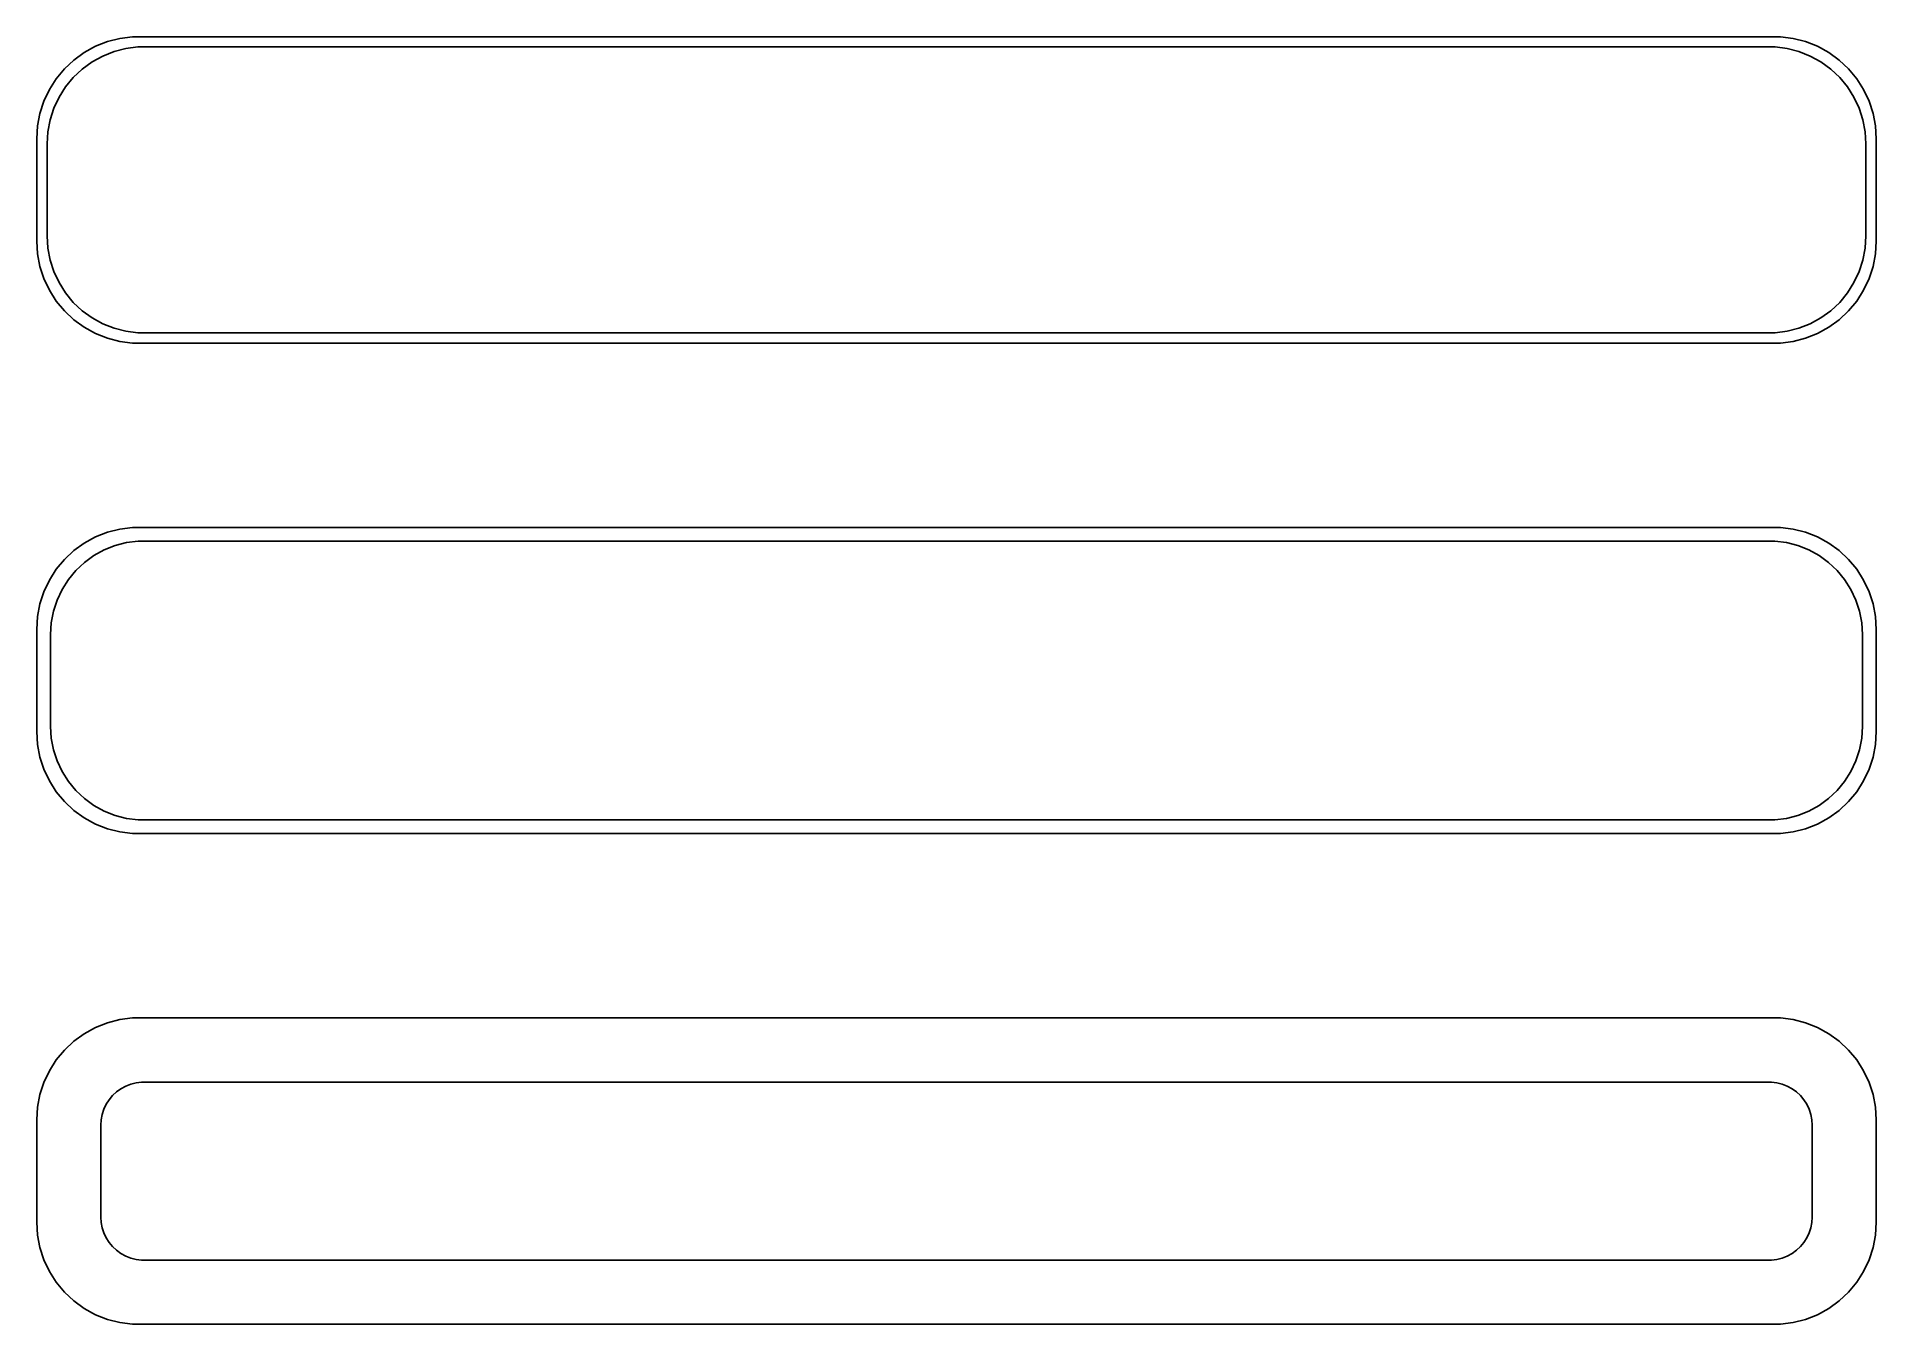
# Model space of a CAD drawing. Header units: metres. Extents: x -45 to 45, y 64.5 to 127.5.
import ezdxf

# ---------------------------------------------------------------- set-up
doc = ezdxf.new("R2010")
doc.units = ezdxf.units.M

msp = doc.modelspace()

# ---------------------------------------------------------------- linework, layer by layer
for p, q in [((-42.1289, 127.024), (-42.6791, 126.722)), ((-41.5451, 127.255), (-42.1289, 127.024)), ((-40.9369, 127.411), (-41.5451, 127.255)), ((-41.2178, 126.768), (-40.6401, 126.916)), ((-40.3139, 127.49), (-40.9369, 127.411)), ((-40.6401, 126.916), (-40.0482, 126.991)), ((40.3139, 127.49), (-40.3139, 127.49)), ((-40.0482, 126.991), (40.0482, 126.991)), ((40.0482, 126.991), (40.6401, 126.916)), ((40.9369, 127.411), (40.3139, 127.49)), ((40.6401, 126.916), (41.2178, 126.768)), ((41.5451, 127.255), (40.9369, 127.411)), ((42.1289, 127.024), (41.5451, 127.255)), ((42.6791, 126.722), (42.1289, 127.024)), ((-43.1871, 126.353), (-43.6448, 125.923)), ((-42.6791, 126.722), (-43.1871, 126.353)), ((-42.7778, 125.91), (-42.2952, 126.261)), ((-42.2952, 126.261), (-41.7724, 126.548)), ((-41.7724, 126.548), (-41.2178, 126.768)), ((41.2178, 126.768), (41.7724, 126.548)), ((41.7724, 126.548), (42.2952, 126.261)), ((42.2952, 126.261), (42.7778, 125.91)), ((43.1871, 126.353), (42.6791, 126.722)), ((43.6448, 125.923), (43.1871, 126.353)), ((-44.0451, 125.439), (-44.3815, 124.909)), ((-43.6448, 125.923), (-44.0451, 125.439)), ((-43.5928, 125.042), (-43.2126, 125.502)), ((-43.2126, 125.502), (-42.7778, 125.91)), ((42.7778, 125.91), (43.2126, 125.502)), ((43.2126, 125.502), (43.5928, 125.042)), ((44.0451, 125.439), (43.6448, 125.923)), ((44.3815, 124.909), (44.0451, 125.439)), ((-44.6489, 124.341), (-44.8429, 123.743)), ((-44.3815, 124.909), (-44.6489, 124.341)), ((-44.1664, 123.999), (-43.9124, 124.538)), ((-43.9124, 124.538), (-43.5928, 125.042)), ((43.5928, 125.042), (43.9124, 124.538)), ((43.9124, 124.538), (44.1664, 123.999)), ((44.6489, 124.341), (44.3815, 124.909)), ((44.8429, 123.743), (44.6489, 124.341)), ((-44.8429, 123.743), (-44.9606, 123.127)), ((-44.4625, 122.845), (-44.3508, 123.431)), ((-44.3508, 123.431), (-44.1664, 123.999)), ((44.1664, 123.999), (44.3508, 123.431)), ((44.3508, 123.431), (44.4625, 122.845)), ((44.9606, 123.127), (44.8429, 123.743)), ((-44.9606, 123.127), (-45, 122.5)), ((-45, 122.5), (-45, 117.5)), ((-44.5, 122.25), (-44.4625, 122.845)), ((44.4625, 122.845), (44.5, 122.25)), ((45, 122.5), (44.9606, 123.127)), ((45, 117.5), (45, 122.5)), ((-44.5, 117.75), (-44.5, 122.25)), ((44.5, 122.25), (44.5, 117.75)), ((-45, 117.5), (-44.9606, 116.873)), ((-44.4625, 117.155), (-44.5, 117.75)), ((-44.3508, 116.569), (-44.4625, 117.155)), ((44.4625, 117.155), (44.3508, 116.569)), ((44.5, 117.75), (44.4625, 117.155)), ((44.9606, 116.873), (45, 117.5)), ((-44.9606, 116.873), (-44.8429, 116.257)), ((-44.8429, 116.257), (-44.6489, 115.659)), ((-44.1664, 116.001), (-44.3508, 116.569)), ((44.3508, 116.569), (44.1664, 116.001)), ((44.6489, 115.659), (44.8429, 116.257)), ((44.8429, 116.257), (44.9606, 116.873)), ((-44.6489, 115.659), (-44.3815, 115.091)), ((-43.9124, 115.462), (-44.1664, 116.001)), ((-43.5928, 114.958), (-43.9124, 115.462)), ((43.9124, 115.462), (43.5928, 114.958)), ((44.1664, 116.001), (43.9124, 115.462)), ((44.3815, 115.091), (44.6489, 115.659)), ((-44.3815, 115.091), (-44.0451, 114.561)), ((-44.0451, 114.561), (-43.6448, 114.077)), ((-43.2126, 114.498), (-43.5928, 114.958)), ((-42.7778, 114.09), (-43.2126, 114.498)), ((43.2126, 114.498), (42.7778, 114.09)), ((43.5928, 114.958), (43.2126, 114.498)), ((43.6448, 114.077), (44.0451, 114.561)), ((44.0451, 114.561), (44.3815, 115.091)), ((-43.6448, 114.077), (-43.1871, 113.647)), ((-43.1871, 113.647), (-42.6791, 113.278)), ((-42.2952, 113.739), (-42.7778, 114.09)), ((-41.7724, 113.452), (-42.2952, 113.739)), ((-41.2178, 113.232), (-41.7724, 113.452)), ((41.7724, 113.452), (41.2178, 113.232)), ((42.2952, 113.739), (41.7724, 113.452)), ((42.7778, 114.09), (42.2952, 113.739)), ((42.6791, 113.278), (43.1871, 113.647)), ((43.1871, 113.647), (43.6448, 114.077)), ((-42.6791, 113.278), (-42.1289, 112.976)), ((-42.1289, 112.976), (-41.5451, 112.745)), ((-41.5451, 112.745), (-40.9369, 112.589)), ((-40.6401, 113.084), (-41.2178, 113.232)), ((-40.9369, 112.589), (-40.3139, 112.51)), ((-40.0482, 113.009), (-40.6401, 113.084)), ((-40.3139, 112.51), (40.3139, 112.51)), ((40.0482, 113.009), (-40.0482, 113.009)), ((40.6401, 113.084), (40.0482, 113.009)), ((40.3139, 112.51), (40.9369, 112.589)), ((41.2178, 113.232), (40.6401, 113.084)), ((40.9369, 112.589), (41.5451, 112.745)), ((41.5451, 112.745), (42.1289, 112.976)), ((42.1289, 112.976), (42.6791, 113.278)), ((-42.6791, 102.722), (-43.1871, 102.353)), ((-42.1289, 103.024), (-42.6791, 102.722)), ((-41.5451, 103.255), (-42.1289, 103.024)), ((-41.6994, 102.393), (-41.1648, 102.604)), ((-40.9369, 103.411), (-41.5451, 103.255)), ((-41.1648, 102.604), (-40.6079, 102.747)), ((-40.3139, 103.49), (-40.9369, 103.411)), ((-40.6079, 102.747), (-40.0375, 102.819)), ((40.3139, 103.49), (-40.3139, 103.49)), ((-40.0375, 102.819), (40.0375, 102.819)), ((40.0375, 102.819), (40.6079, 102.747)), ((40.9369, 103.411), (40.3139, 103.49)), ((40.6079, 102.747), (41.1648, 102.604)), ((41.5451, 103.255), (40.9369, 103.411)), ((41.1648, 102.604), (41.6994, 102.393)), ((42.1289, 103.024), (41.5451, 103.255)), ((42.6791, 102.722), (42.1289, 103.024)), ((43.1871, 102.353), (42.6791, 102.722)), ((-43.6448, 101.923), (-44.0451, 101.439)), ((-43.1871, 102.353), (-43.6448, 101.923)), ((-43.0875, 101.384), (-42.6684, 101.778)), ((-42.6684, 101.778), (-42.2032, 102.116)), ((-42.2032, 102.116), (-41.6994, 102.393)), ((41.6994, 102.393), (42.2032, 102.116)), ((42.2032, 102.116), (42.6684, 101.778)), ((42.6684, 101.778), (43.0875, 101.384)), ((43.6448, 101.923), (43.1871, 102.353)), ((44.0451, 101.439), (43.6448, 101.923)), ((-44.3815, 100.909), (-44.6489, 100.341)), ((-44.0451, 101.439), (-44.3815, 100.909)), ((-43.7621, 100.456), (-43.454, 100.941)), ((-43.454, 100.941), (-43.0875, 101.384)), ((43.0875, 101.384), (43.454, 100.941)), ((43.454, 100.941), (43.7621, 100.456)), ((44.3815, 100.909), (44.0451, 101.439)), ((44.6489, 100.341), (44.3815, 100.909)), ((-44.6489, 100.341), (-44.8429, 99.7434)), ((-44.1846, 99.3886), (-44.0069, 99.9354)), ((-44.0069, 99.9354), (-43.7621, 100.456)), ((43.7621, 100.456), (44.0069, 99.9354)), ((44.0069, 99.9354), (44.1846, 99.3886)), ((44.8429, 99.7434), (44.6489, 100.341)), ((-44.9606, 99.1267), (-45, 98.5)), ((-44.8429, 99.7434), (-44.9606, 99.1267)), ((-44.2923, 98.8238), (-44.1846, 99.3886)), ((44.1846, 99.3886), (44.2923, 98.8238)), ((44.9606, 99.1267), (44.8429, 99.7434)), ((45, 98.5), (44.9606, 99.1267)), ((-45, 98.5), (-45, 93.5)), ((-44.3284, 98.25), (-44.2923, 98.8238)), ((-44.3284, 93.75), (-44.3284, 98.25)), ((44.2923, 98.8238), (44.3284, 98.25)), ((44.3284, 98.25), (44.3284, 93.75)), ((45, 93.5), (45, 98.5)), ((-44.2923, 93.1762), (-44.3284, 93.75)), ((44.3284, 93.75), (44.2923, 93.1762)), ((-45, 93.5), (-44.9606, 92.8733)), ((-44.9606, 92.8733), (-44.8429, 92.2566)), ((-44.1846, 92.6114), (-44.2923, 93.1762)), ((44.2923, 93.1762), (44.1846, 92.6114)), ((44.8429, 92.2566), (44.9606, 92.8733)), ((44.9606, 92.8733), (45, 93.5)), ((-44.8429, 92.2566), (-44.6489, 91.6594)), ((-44.0069, 92.0646), (-44.1846, 92.6114)), ((-43.7621, 91.5443), (-44.0069, 92.0646)), ((44.0069, 92.0646), (43.7621, 91.5443)), ((44.1846, 92.6114), (44.0069, 92.0646)), ((44.6489, 91.6594), (44.8429, 92.2566)), ((-44.6489, 91.6594), (-44.3815, 91.0912)), ((-44.3815, 91.0912), (-44.0451, 90.5611)), ((-43.454, 91.0589), (-43.7621, 91.5443)), ((-43.0875, 90.6158), (-43.454, 91.0589)), ((43.454, 91.0589), (43.0875, 90.6158)), ((43.7621, 91.5443), (43.454, 91.0589)), ((44.0451, 90.5611), (44.3815, 91.0912)), ((44.3815, 91.0912), (44.6489, 91.6594)), ((-44.0451, 90.5611), (-43.6448, 90.0773)), ((-43.6448, 90.0773), (-43.1871, 89.6474)), ((-42.6684, 90.2223), (-43.0875, 90.6158)), ((-42.2032, 89.8843), (-42.6684, 90.2223)), ((42.6684, 90.2223), (42.2032, 89.8843)), ((43.0875, 90.6158), (42.6684, 90.2223)), ((43.1871, 89.6474), (43.6448, 90.0773)), ((43.6448, 90.0773), (44.0451, 90.5611)), ((-43.1871, 89.6474), (-42.6791, 89.2784)), ((-42.6791, 89.2784), (-42.1289, 88.9759)), ((-41.6994, 89.6073), (-42.2032, 89.8843)), ((-41.1648, 89.3956), (-41.6994, 89.6073)), ((-40.6079, 89.2527), (-41.1648, 89.3956)), ((-40.0375, 89.1806), (-40.6079, 89.2527)), ((40.0375, 89.1806), (-40.0375, 89.1806)), ((40.6079, 89.2527), (40.0375, 89.1806)), ((41.1648, 89.3956), (40.6079, 89.2527)), ((41.6994, 89.6073), (41.1648, 89.3956)), ((42.2032, 89.8843), (41.6994, 89.6073)), ((42.1289, 88.9759), (42.6791, 89.2784)), ((42.6791, 89.2784), (43.1871, 89.6474)), ((-42.1289, 88.9759), (-41.5451, 88.7447)), ((-41.5451, 88.7447), (-40.9369, 88.5886)), ((-40.9369, 88.5886), (-40.3139, 88.5099)), ((-40.3139, 88.5099), (40.3139, 88.5099)), ((40.3139, 88.5099), (40.9369, 88.5886)), ((40.9369, 88.5886), (41.5451, 88.7447)), ((41.5451, 88.7447), (42.1289, 88.9759)), ((-41.5451, 79.2553), (-42.1289, 79.0241)), ((-40.9369, 79.4114), (-41.5451, 79.2553)), ((-40.3139, 79.4901), (-40.9369, 79.4114)), ((40.3139, 79.4901), (-40.3139, 79.4901)), ((40.9369, 79.4114), (40.3139, 79.4901)), ((41.5451, 79.2553), (40.9369, 79.4114)), ((42.1289, 79.0241), (41.5451, 79.2553)), ((-43.1871, 78.3526), (-43.6448, 77.9227)), ((-42.6791, 78.7216), (-43.1871, 78.3526)), ((-42.1289, 79.0241), (-42.6791, 78.7216)), ((42.6791, 78.7216), (42.1289, 79.0241)), ((43.1871, 78.3526), (42.6791, 78.7216)), ((43.6448, 77.9227), (43.1871, 78.3526)), ((-44.0451, 77.4389), (-44.3815, 76.9088)), ((-43.6448, 77.9227), (-44.0451, 77.4389)), ((44.0451, 77.4389), (43.6448, 77.9227)), ((44.3815, 76.9088), (44.0451, 77.4389)), ((-44.3815, 76.9088), (-44.6489, 76.3406)), ((44.6489, 76.3406), (44.3815, 76.9088)), ((-44.8429, 75.7434), (-44.9606, 75.1267)), ((-44.6489, 76.3406), (-44.8429, 75.7434)), ((-41.4567, 75.49), (-41.2879, 75.6941)), ((-41.2879, 75.6941), (-41.0947, 75.8755)), ((-41.0947, 75.8755), (-40.8804, 76.0312)), ((-40.8804, 76.0312), (-40.6482, 76.1588)), ((-40.6482, 76.1588), (-40.4019, 76.2564)), ((-40.4019, 76.2564), (-40.1453, 76.3223)), ((-40.1453, 76.3223), (-39.8825, 76.3555)), ((-39.8825, 76.3555), (39.8825, 76.3555)), ((39.8825, 76.3555), (40.1453, 76.3223)), ((40.1453, 76.3223), (40.4019, 76.2564)), ((40.4019, 76.2564), (40.6482, 76.1588)), ((40.6482, 76.1588), (40.8804, 76.0312)), ((40.8804, 76.0312), (41.0947, 75.8755)), ((41.0947, 75.8755), (41.2879, 75.6941)), ((41.2879, 75.6941), (41.4567, 75.49)), ((44.8429, 75.7434), (44.6489, 76.3406)), ((44.9606, 75.1267), (44.8429, 75.7434)), ((-44.9606, 75.1267), (-45, 74.5)), ((-41.843, 74.5144), (-41.7934, 74.7746)), ((-41.7934, 74.7746), (-41.7115, 75.0266)), ((-41.7115, 75.0266), (-41.5987, 75.2663)), ((-41.5987, 75.2663), (-41.4567, 75.49)), ((41.4567, 75.49), (41.5987, 75.2663)), ((41.5987, 75.2663), (41.7115, 75.0266)), ((41.7115, 75.0266), (41.7934, 74.7746)), ((41.7934, 74.7746), (41.843, 74.5144)), ((45, 74.5), (44.9606, 75.1267)), ((-45, 74.5), (-45, 69.5)), ((-41.8596, 74.25), (-41.843, 74.5144)), ((-41.8596, 69.75), (-41.8596, 74.25)), ((41.843, 74.5144), (41.8596, 74.25)), ((41.8596, 74.25), (41.8596, 69.75)), ((45, 69.5), (45, 74.5)), ((-45, 69.5), (-44.9606, 68.8733)), ((-41.843, 69.4856), (-41.8596, 69.75)), ((-41.7934, 69.2254), (-41.843, 69.4856)), ((41.843, 69.4856), (41.7934, 69.2254)), ((41.8596, 69.75), (41.843, 69.4856)), ((44.9606, 68.8733), (45, 69.5)), ((-44.9606, 68.8733), (-44.8429, 68.2566)), ((-41.7115, 68.9734), (-41.7934, 69.2254)), ((-41.5987, 68.7337), (-41.7115, 68.9734)), ((-41.4567, 68.51), (-41.5987, 68.7337)), ((-41.2879, 68.3059), (-41.4567, 68.51)), ((41.4567, 68.51), (41.2879, 68.3059)), ((41.5987, 68.7337), (41.4567, 68.51)), ((41.7115, 68.9734), (41.5987, 68.7337)), ((41.7934, 69.2254), (41.7115, 68.9734)), ((44.8429, 68.2566), (44.9606, 68.8733)), ((-44.8429, 68.2566), (-44.6489, 67.6594)), ((-44.6489, 67.6594), (-44.3815, 67.0912)), ((-41.0947, 68.1245), (-41.2879, 68.3059)), ((-40.8804, 67.9688), (-41.0947, 68.1245)), ((-40.6482, 67.8412), (-40.8804, 67.9688)), ((-40.4019, 67.7436), (-40.6482, 67.8412)), ((-40.1453, 67.6777), (-40.4019, 67.7436)), ((-39.8825, 67.6445), (-40.1453, 67.6777)), ((39.8825, 67.6445), (-39.8825, 67.6445)), ((40.1453, 67.6777), (39.8825, 67.6445)), ((40.4019, 67.7436), (40.1453, 67.6777)), ((40.6482, 67.8412), (40.4019, 67.7436)), ((40.8804, 67.9688), (40.6482, 67.8412)), ((41.0947, 68.1245), (40.8804, 67.9688)), ((41.2879, 68.3059), (41.0947, 68.1245)), ((44.3815, 67.0912), (44.6489, 67.6594)), ((44.6489, 67.6594), (44.8429, 68.2566)), ((-44.3815, 67.0912), (-44.0451, 66.5611)), ((44.0451, 66.5611), (44.3815, 67.0912)), ((-44.0451, 66.5611), (-43.6448, 66.0773)), ((-43.6448, 66.0773), (-43.1871, 65.6474)), ((43.1871, 65.6474), (43.6448, 66.0773)), ((43.6448, 66.0773), (44.0451, 66.5611)), ((-43.1871, 65.6474), (-42.6791, 65.2784)), ((-42.6791, 65.2784), (-42.1289, 64.9759)), ((-42.1289, 64.9759), (-41.5451, 64.7447)), ((41.5451, 64.7447), (42.1289, 64.9759)), ((42.1289, 64.9759), (42.6791, 65.2784)), ((42.6791, 65.2784), (43.1871, 65.6474)), ((-41.5451, 64.7447), (-40.9369, 64.5886)), ((-40.9369, 64.5886), (-40.3139, 64.5099)), ((-40.3139, 64.5099), (40.3139, 64.5099)), ((40.3139, 64.5099), (40.9369, 64.5886)), ((40.9369, 64.5886), (41.5451, 64.7447))]:
    msp.add_line(p, q)

doc.saveas('drawing.dxf')
